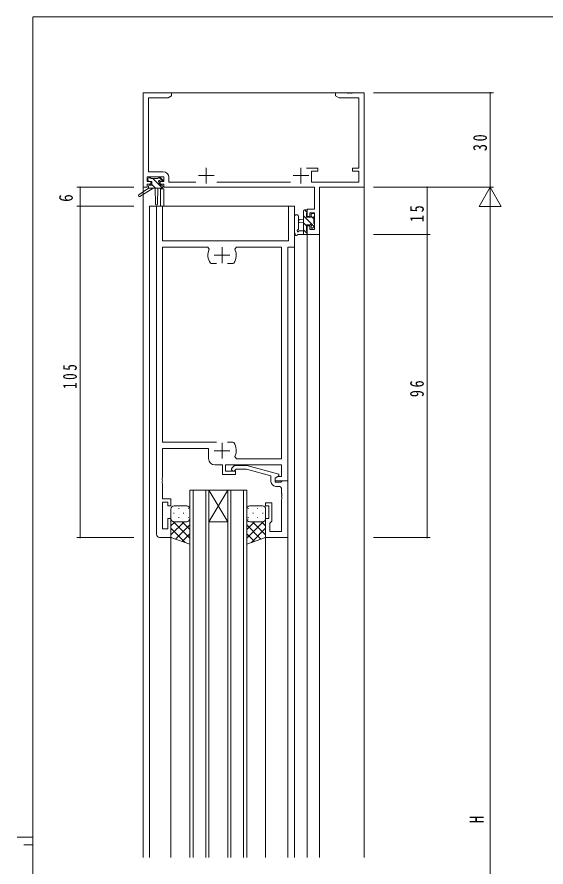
# Model space of a CAD drawing. Units: millimetres on the paper. Extents: x -398 to 398, y -282 to 282.
# Drawn here: x -397.8 to -230.1, y 9.8 to 279.3 of the extents above; entities that cross this region are included whole.
import ezdxf
from ezdxf.enums import TextEntityAlignment as Align

# ---------------------------------------------------------------- set-up
doc = ezdxf.new("R2010")
doc.units = ezdxf.units.MM
for name, color, linetype, lineweight in [('0-1_YKK_ZWAK', 7, 'Continuous', 18), ('0-3_YKK_11', 7, 'Continuous', 18), ('0-4_YKK_12', 2, 'Continuous', 18), ('0-5_YKK_13', 4, 'Continuous', 18), ('0-6_YKK_D', 6, 'Continuous', 18)]:
    doc.layers.add(name, color=color, linetype=linetype, lineweight=lineweight)
doc.styles.add('ＭＳ ゴシック', font='')
doc.styles.get('ＭＳ ゴシック').set_extended_font_data('MS Gothic')

msp = doc.modelspace()

# ---------------------------------------------------------------- linework, layer by layer
at = {"layer": '0-1_YKK_ZWAK'}
for p, q in [((-392.808, -245.7), (-392.808, 279.3)), ((377.192, 279.3), (-392.808, 279.3)), ((-395.608, 16.8), (-392.808, 16.8))]:
    msp.add_line(p, q, dxfattribs=at)
at = {"layer": '0-3_YKK_11'}
for p, q in [((-357.808, 255.3), (-357.808, 225.3)), ((-348.808, 255.3), (-357.808, 255.3)), ((-356.178, 253.67), (-349.899, 253.67)), ((-356.178, 230.23), (-356.178, 253.67)), ((-349.899, 253.67), (-348.808, 254.3)), ((-348.808, 254.3), (-348.808, 255.3)), ((-296.808, 255.3), (-296.808, 254.3)), ((-293.266, 255.3), (-296.808, 255.3)), ((-296.808, 254.3), (-295.717, 253.67)), ((-295.717, 253.67), (-289.438, 253.67)), ((-293.083, 255.18), (-293.266, 255.3)), ((-292.533, 255.18), (-293.083, 255.18)), ((-292.35, 255.3), (-292.533, 255.18)), ((-292.266, 255.3), (-292.35, 255.3)), ((-292.083, 255.18), (-292.266, 255.3)), ((-291.533, 255.18), (-292.083, 255.18)), ((-291.35, 255.3), (-291.533, 255.18)), ((-287.808, 255.3), (-291.35, 255.3)), ((-289.438, 253.67), (-289.438, 231.4)), ((-287.808, 225.3), (-287.808, 255.3)), ((-351.478, 230.23), (-356.178, 230.23)), ((-337.808, 231.5), (-337.808, 226.5)), ((-307.808, 231.5), (-307.808, 226.5)), ((-302.508, 231.4), (-306.058, 231.4)), ((-304.508, 230.4), (-302.508, 230.4)), ((-304.508, 226.93), (-304.508, 230.4)), ((-302.508, 230.4), (-302.508, 231.4)), ((-291.508, 231.4), (-291.508, 230.4)), ((-289.438, 231.4), (-291.508, 231.4)), ((-291.508, 230.4), (-289.438, 230.4)), ((-289.438, 230.4), (-289.438, 226.93)), ((-356.508, 228.6), (-351.308, 228.6)), ((-356.508, 227.1), (-356.508, 228.6)), ((-355.408, 227.1), (-356.508, 227.1)), ((-355.408, 226.3), (-355.408, 227.1)), ((-352.408, 227.1), (-352.408, 226.3)), ((-351.308, 227.1), (-352.408, 227.1)), ((-351.308, 228.6), (-351.308, 227.1)), ((-349.678, 226.93), (-349.678, 228.43)), ((-341.159, 226.93), (-349.678, 226.93)), ((-340.308, 229), (-335.308, 229)), ((-311.159, 226.93), (-334.458, 226.93)), ((-310.308, 229), (-305.308, 229)), ((-289.438, 226.93), (-304.508, 226.93)), ((-357.808, 225.3), (-356.508, 225.3)), ((-356.508, 226.3), (-355.408, 226.3)), ((-356.508, 225.3), (-356.508, 226.3)), ((-352.408, 226.3), (-351.308, 226.3)), ((-351.308, 226.3), (-351.308, 225.3)), ((-351.308, 225.3), (-303.538, 225.3)), ((-303.538, 225.3), (-303.538, 218.4)), ((-301.908, 225.3), (-287.808, 225.3)), ((-301.908, 210.3), (-301.908, 225.3)), ((-353.608, 219.3), (-351.678, 219.3)), ((-353.608, 115.3), (-353.608, 219.3)), ((-351.678, 219.3), (-351.678, 208.3)), ((-311.738, 219.3), (-309.808, 219.3)), ((-311.738, 208.3), (-311.738, 219.3)), ((-309.808, 219.3), (-309.808, 206.3)), ((-305.808, 218.4), (-305.808, 216.1)), ((-303.538, 218.4), (-305.808, 218.4)), ((-305.808, 216.1), (-305.008, 216.1)), ((-305.008, 217.2), (-303.538, 217.2)), ((-305.008, 216.1), (-305.008, 217.2)), ((-303.538, 217.2), (-303.538, 211.93)), ((-305.808, 213.1), (-305.808, 210.3)), ((-305.008, 213.1), (-305.808, 213.1)), ((-305.008, 211.93), (-305.008, 213.1)), ((-305.808, 210.3), (-301.908, 210.3)), ((-303.538, 211.93), (-305.008, 211.93)), ((-351.678, 208.3), (-311.738, 208.3)), ((-351.678, 206.37), (-351.678, 144.5)), ((-337.36, 206.37), (-351.678, 206.37)), ((-336.904, 205.663), (-337.36, 206.37)), ((-332.808, 201.3), (-332.808, 206.3)), ((-328.257, 206.37), (-328.712, 205.663)), ((-313.938, 206.37), (-328.257, 206.37)), ((-313.938, 139.23), (-313.938, 206.37)), ((-312.008, 206.3), (-312.008, 132.3)), ((-309.808, 206.3), (-312.008, 206.3)), ((-335.308, 203.8), (-330.308, 203.8)), ((-336.255, 201.1), (-336.501, 201.229)), ((-334.558, 201.1), (-336.255, 201.1)), ((-329.361, 201.1), (-331.058, 201.1)), ((-329.115, 201.229), (-329.361, 201.1)), ((-351.678, 144.5), (-334.558, 144.5)), ((-332.808, 139.3), (-332.808, 144.3)), ((-331.058, 144.5), (-329.361, 144.5)), ((-331.058, 144.5), (-329.361, 144.5)), ((-329.361, 144.5), (-329.115, 144.371)), ((-351.678, 142.5), (-351.678, 133.258)), ((-337.108, 142.5), (-351.678, 142.5)), ((-337.108, 139.3), (-337.108, 142.5)), ((-335.308, 141.8), (-330.308, 141.8)), ((-328.712, 139.937), (-328.257, 139.23)), ((-328.257, 139.23), (-313.938, 139.23)), ((-332.708, 137.3), (-335.108, 137.3)), ((-332.708, 134.3), (-332.708, 137.3)), ((-331.708, 137.3), (-331.708, 135.3)), ((-313.938, 137.3), (-331.708, 137.3)), ((-331.708, 135.3), (-328.508, 135.3)), ((-329.632, 136.324), (-328.857, 137.1)), ((-328.857, 137.1), (-324.912, 137.1)), ((-328.36, 135.9), (-328.784, 135.476)), ((-328.508, 135.3), (-328.508, 134.3)), ((-325.07, 135.9), (-328.36, 135.9)), ((-317.308, 133.82), (-325.07, 135.9)), ((-324.912, 137.1), (-314.808, 134.393)), ((-313.938, 133.6), (-313.938, 137.3)), ((-351.678, 133.258), (-351.798, 133.075)), ((-351.798, 133.075), (-351.798, 132.525)), ((-351.798, 132.525), (-351.678, 132.342)), ((-351.678, 132.258), (-351.798, 132.075)), ((-351.798, 132.075), (-351.798, 131.525)), ((-351.678, 132.342), (-351.678, 132.258)), ((-328.508, 134.3), (-332.708, 134.3)), ((-317.308, 132), (-317.308, 133.82)), ((-314.808, 133.793), (-316.008, 133.1)), ((-316.008, 133.1), (-315.142, 133.6)), ((-316.008, 133.1), (-316.008, 131.8)), ((-316.008, 132.3), (-316.008, 133.1)), ((-312.008, 132.3), (-316.008, 132.3)), ((-315.142, 133.6), (-313.938, 133.6)), ((-314.808, 134.393), (-314.808, 133.793)), ((-314.008, 132), (-313.708, 132.3)), ((-313.708, 132.3), (-312.008, 132.3)), ((-312.008, 132.3), (-312.008, 114.3)), ((-351.798, 131.525), (-351.678, 131.342)), ((-351.678, 131.342), (-351.678, 126.5)), ((-316.008, 131.8), (-314.208, 131.8)), ((-314.938, 130.5), (-315.808, 130.5)), ((-314.208, 131.8), (-314.008, 132)), ((-313.938, 128.258), (-313.938, 129.5)), ((-313.818, 128.075), (-313.938, 128.258)), ((-313.938, 127.342), (-313.818, 127.525)), ((-313.938, 127.258), (-313.938, 127.342)), ((-313.818, 127.075), (-313.938, 127.258)), ((-313.818, 127.525), (-313.818, 128.075)), ((-313.818, 126.525), (-313.818, 127.075)), ((-351.678, 126.5), (-349.008, 126.5)), ((-351.678, 125.5), (-351.678, 117)), ((-350.008, 125.5), (-351.678, 125.5)), ((-350.008, 124.3), (-350.008, 125.5)), ((-349.008, 124.3), (-350.008, 124.3)), ((-349.008, 126.5), (-349.008, 124.3)), ((-319.008, 125.3), (-317.008, 125.3)), ((-319.008, 124.3), (-319.008, 125.3)), ((-318.008, 124.3), (-319.008, 124.3)), ((-318.008, 120.3), (-318.008, 124.3)), ((-317.008, 125.3), (-317.008, 119.5)), ((-313.938, 126.342), (-313.818, 126.525)), ((-313.938, 116.23), (-313.938, 126.342)), ((-350.008, 120.3), (-349.008, 120.3)), ((-350.008, 117), (-350.008, 120.3)), ((-349.008, 120.3), (-349.008, 114.3)), ((-319.008, 120.3), (-318.008, 120.3)), ((-319.008, 114.3), (-319.008, 120.3)), ((-317.508, 119), (-317.708, 118.8)), ((-317.708, 118.8), (-317.708, 116.23)), ((-317.008, 119.5), (-317.508, 119)), ((-351.678, 117), (-350.008, 117)), ((-317.708, 116.23), (-313.938, 116.23)), ((-349.008, 114.3), (-352.608, 114.3)), ((-312.008, 114.3), (-319.008, 114.3))]:
    msp.add_line(p, q, dxfattribs=at)
for centre, radius, start, end in [((-351.478, 228.43), 1.8, 0.00001, 89.99999), ((-332.808, 203.8), 4.5, 155.54363, 214.84992), ((-332.808, 203.8), 4.5, 325.15008, 24.45637), ((-332.808, 141.8), 4.5, 335.54363, 34.84992), ((-335.108, 139.3), 2, 180.00001, 269.99999), ((-329.208, 135.9), 0.6, 134.99999, 315.00001), ((-315.808, 132), 1.5, 180.00001, 269.99999), ((-314.938, 129.5), 1, 0.00001, 89.99999), ((-352.608, 115.3), 1, 180.00001, 269.99999)]:
    msp.add_arc(centre, radius, start, end, dxfattribs=at)
at = {"layer": '0-4_YKK_12'}
for p, q in [((-287.808, 255.3), (-357.808, 255.3)), ((-357.808, 255.3), (-357.808, 12.8)), ((-287.808, 255.3), (-287.808, 12.8)), ((-351.308, 224.8), (-352.308, 224.8)), ((-352.308, 224.8), (-352.308, 219.3)), ((-351.308, 224.8), (-351.308, 219.3)), ((-355.808, 219.3), (-355.808, 12.8)), ((-355.808, 219.3), (-309.808, 219.3)), ((-309.808, 219.3), (-309.808, 12.8)), ((-305.808, 210.3), (-301.908, 210.3)), ((-305.808, 210.3), (-305.808, 12.8)), ((-301.908, 210.3), (-301.908, 12.8)), ((-343.008, 129.3), (-337.008, 129.3)), ((-343.008, 12.8), (-343.008, 129.3)), ((-342.008, 129.3), (-342.008, 12.8)), ((-338.008, 12.8), (-338.008, 129.3)), ((-331.008, 129.3), (-337.008, 119.3)), ((-337.008, 129.3), (-331.008, 119.3)), ((-337.008, 129.3), (-331.008, 129.3)), ((-337.008, 129.3), (-337.008, 12.8)), ((-331.008, 129.3), (-325.008, 129.3)), ((-331.008, 12.8), (-331.008, 129.3)), ((-330.008, 129.3), (-330.008, 12.8)), ((-326.008, 12.8), (-326.008, 129.3)), ((-325.008, 129.3), (-325.008, 12.8)), ((-337.008, 119.3), (-331.008, 119.3)), ((-349.008, 114.3), (-349.008, 12.8)), ((-319.008, 114.3), (-319.008, 12.8)), ((-312.008, 114.6), (-312.008, 12.8))]:
    msp.add_line(p, q, dxfattribs=at)
at = {"layer": '0-5_YKK_13'}
for p, q in [((-356.308, 227.5), (-356.308, 228)), ((-356.066, 227.206), (-356.303, 227.442)), ((-356.008, 228.3), (-355.508, 228.3)), ((-355.108, 227.2), (-356.008, 227.2)), ((-355.308, 228.1), (-353.208, 228.1)), ((-355.108, 226), (-355.108, 227.2)), ((-352.708, 226.093), (-354.716, 228.1)), ((-353.008, 228.3), (-352.408, 228.3)), ((-352.708, 226.739), (-352.708, 226)), ((-351.678, 227.308), (-352.671, 228.3)), ((-351.908, 227.2), (-352.247, 227.2)), ((-352.196, 228.212), (-351.696, 227.712)), ((-356.108, 225), (-359.175, 222.949)), ((-354.608, 225), (-358.853, 222.443)), ((-356.108, 225.7), (-356.108, 225)), ((-356.106, 225), (-356.108, 225.002)), ((-351.908, 225), (-356.108, 225)), ((-355.808, 226), (-355.108, 226)), ((-353.861, 225), (-355.108, 226.248)), ((-354.008, 225), (-353.906, 219.992)), ((-353.206, 225), (-353.306, 219.992)), ((-352.708, 226), (-351.908, 226)), ((-351.7, 225.084), (-352.616, 226)), ((-351.608, 225.7), (-351.608, 225.3)), ((-309.808, 216.026), (-309.808, 210.864)), ((-308.608, 216.026), (-308.605, 212.065)), ((-307.008, 210.299), (-307.008, 217.899)), ((-303.589, 212.894), (-307.008, 216.314)), ((-306.708, 218.199), (-306.108, 218.199)), ((-305.808, 217.359), (-306.648, 218.199)), ((-306.008, 217.099), (-306.008, 215.799)), ((-306.008, 215.799), (-304.608, 215.799)), ((-305.808, 217.899), (-305.808, 217.299)), ((-304.608, 215.799), (-304.608, 216.699)), ((-303.708, 215.259), (-304.608, 216.159)), ((-304.308, 216.999), (-303.808, 216.999)), ((-303.708, 215.999), (-303.708, 213.899)), ((-303.508, 216.699), (-303.508, 216.199)), ((-307.008, 215.199), (-308.153, 215.097)), ((-307.008, 213.999), (-308.153, 214.1)), ((-306.008, 213.069), (-307.008, 214.069)), ((-306.008, 213.399), (-306.008, 211.399)), ((-305.069, 213.399), (-306.008, 213.399)), ((-304.608, 212.599), (-304.608, 212.938)), ((-303.508, 213.699), (-303.508, 213.099)), ((-306.108, 210.299), (-308.789, 210.299)), ((-308.189, 211.499), (-307.008, 211.499)), ((-305.808, 210.623), (-307.008, 211.823)), ((-305.808, 211.199), (-305.808, 210.599)), ((-303.596, 212.886), (-304.096, 212.386)), ((-344.008, 124.3), (-348.008, 124.3)), ((-324.008, 124.3), (-320.008, 124.3)), ((-349.008, 120.3), (-349.008, 123.3)), ((-348.005, 122.049), (-348.205, 122.049)), ((-346.39, 123.464), (-346.59, 123.464)), ((-344.975, 122.049), (-345.175, 122.049)), ((-343.422, 123.464), (-343.56, 123.464)), ((-343.008, 120.3), (-343.008, 123.3)), ((-325.008, 120.3), (-325.008, 123.3)), ((-324.595, 123.464), (-324.457, 123.464)), ((-323.042, 122.049), (-322.842, 122.049)), ((-321.627, 123.464), (-321.427, 123.464)), ((-320.012, 122.049), (-319.812, 122.049)), ((-319.008, 120.3), (-319.008, 123.3)), ((-349.008, 114.3), (-349.008, 120.3)), ((-349.008, 120.037), (-348.958, 119.987)), ((-347.679, 119.3), (-349.008, 117.971)), ((-344.851, 119.3), (-349.008, 115.143)), ((-348.321, 119.35), (-343.008, 114.037)), ((-344.008, 119.3), (-348.008, 119.3)), ((-348.008, 119.3), (-344.008, 119.3)), ((-346.39, 120.634), (-346.59, 120.634)), ((-345.443, 119.3), (-343.008, 116.866)), ((-343.408, 120.634), (-343.56, 120.634)), ((-343.426, 120.112), (-343.408, 120.094)), ((-343.008, 112.157), (-343.008, 120.3)), ((-325.008, 112.157), (-325.008, 120.3)), ((-319.695, 119.35), (-325.008, 114.037)), ((-322.574, 119.3), (-325.008, 116.866)), ((-324.608, 120.634), (-324.457, 120.634)), ((-324.59, 120.112), (-324.608, 120.094)), ((-324.008, 119.3), (-320.008, 119.3)), ((-320.008, 119.3), (-324.008, 119.3)), ((-323.165, 119.3), (-319.008, 115.143)), ((-321.627, 120.634), (-321.427, 120.634)), ((-320.337, 119.3), (-319.008, 117.971)), ((-319.008, 120.037), (-319.058, 119.987)), ((-319.008, 114.3), (-319.008, 120.3)), ((-349.008, 117.209), (-344.484, 112.684)), ((-343.008, 118.314), (-347.545, 113.777)), ((-325.008, 118.314), (-320.471, 113.777)), ((-319.008, 117.209), (-323.533, 112.684)), ((-349.008, 114.38), (-348.883, 114.255)), ((-343.008, 112.157), (-349.008, 114.3)), ((-343.008, 115.486), (-345.461, 113.033)), ((-325.008, 115.486), (-322.555, 113.033)), ((-325.008, 112.157), (-319.008, 114.3)), ((-319.008, 114.38), (-319.133, 114.255))]:
    msp.add_line(p, q, dxfattribs=at)
for centre, radius, start, end in [((-356.008, 228), 0.3, 90, 180), ((-356.008, 227.5), 0.3, 180, 270), ((-355.508, 228.1), 0.2, 0, 90), ((-353.008, 228.1), 0.2, 90, 180), ((-352.708, 227.2), 0.25, 33.05573, 236.94427), ((-353.008, 226.739), 0.3, 0, 56.94427), ((-352.247, 227.5), 0.3, 213.05573, 270), ((-352.408, 228), 0.3, 45, 90), ((-351.908, 227.5), 0.3, 270, 45), ((-355.808, 225.7), 0.3, 90, 180), ((-351.908, 225.7), 0.3, 0, 90), ((-351.908, 225.3), 0.3, 270, 0), ((-359.008, 222.7), 0.3, 123.76905, 301.06147), ((-353.606, 219.998), 0.3, 181.16963, 358.85539), ((-309.208, 216.026), 0.6, 0.04023, 180.04023), ((-306.708, 217.899), 0.3, 90, 180), ((-306.108, 217.899), 0.3, 0, 90), ((-306.008, 217.299), 0.2, 270, 0), ((-304.308, 216.699), 0.3, 90, 180), ((-303.808, 216.699), 0.3, 0, 90), ((-303.708, 216.199), 0.2, 270, 0), ((-308.108, 214.599), 0.5, 95.09207, 264.90793), ((-305.069, 213.699), 0.3, 270, 326.94427), ((-304.608, 213.399), 0.25, 303.05573, 146.94427), ((-304.308, 212.938), 0.3, 123.05573, 180), ((-303.708, 213.699), 0.2, 0, 90), ((-303.808, 213.099), 0.3, 315, 0), ((-309.508, 210.864), 0.3, 180, 229.47122), ((-309.898, 210.408), 0.3, 349.47122, 49.47122), ((-309.308, 210.299), 0.3, 169.47122, 330), ((-308.789, 209.999), 0.3, 90, 150), ((-308.708, 211.499), 0.3, 109.18976, 330), ((-308.905, 212.065), 0.3, 289.18976, 0.04023), ((-308.189, 211.199), 0.3, 90, 150), ((-306.108, 210.599), 0.3, 270, 0), ((-306.008, 211.199), 0.2, 360, 90), ((-304.308, 212.599), 0.3, 180, 315), ((-348.008, 123.3), 1, 90, 180), ((-344.008, 123.3), 1, 0, 90), ((-324.008, 123.3), 1, 90, 180), ((-320.008, 123.3), 1, 0, 90), ((-348.008, 120.3), 1, 180, 270), ((-348.008, 120.3), 1, 180.0001, 270), ((-344.008, 120.3), 1, 270, 0), ((-324.008, 120.3), 1, 180, 270), ((-320.008, 120.3), 1, 270, 0), ((-320.008, 120.3), 1, 270, 359.9999)]:
    msp.add_arc(centre, radius, start, end, dxfattribs=at)
at = {"layer": '0-6_YKK_D'}
for p, q in [((-284.808, 255.3), (-246.808, 255.3)), ((-247.808, 255.3), (-247.808, 225.3)), ((-360.808, 225.3), (-378.808, 225.3)), ((-377.808, 225.3), (-377.808, 219.3)), ((-284.808, 225.3), (-246.808, 225.3)), ((-284.808, 225.3), (-266.808, 225.3)), ((-284.808, 225.3), (-246.808, 225.3)), ((-267.808, 225.3), (-267.808, 210.3)), ((-247.808, 225.3), (-251.308, 219.238)), ((-247.808, 225.3), (-247.808, 213.176)), ((-247.808, 225.3), (-244.308, 219.238)), ((-360.808, 219.3), (-378.808, 219.3)), ((-360.808, 219.3), (-378.808, 219.3)), ((-377.808, 219.3), (-377.808, 114.3)), ((-251.308, 219.238), (-244.308, 219.238)), ((-247.808, 218.3), (-247.808, -167.7)), ((-284.808, 210.3), (-266.808, 210.3)), ((-284.808, 210.3), (-266.808, 210.3)), ((-267.808, 210.3), (-267.808, 114.3)), ((-360.808, 114.3), (-378.808, 114.3)), ((-284.808, 114.3), (-266.808, 114.3)), ((-397.808, 19.3), (-392.808, 19.3))]:
    msp.add_line(p, q, dxfattribs=at)
for centre, start, end in [((-247.808, 255.3), 90, 270), ((-247.808, 255.3), 270, 90), ((-377.808, 225.3), 90, 270), ((-377.808, 225.3), 270, 90), ((-267.808, 225.3), 90, 270), ((-267.808, 225.3), 270, 90), ((-377.808, 219.3), 90, 270), ((-377.808, 219.3), 90, 270), ((-377.808, 219.3), 270, 90), ((-377.808, 219.3), 270, 90), ((-267.808, 210.3), 90, 270), ((-267.808, 210.3), 90, 270), ((-267.808, 210.3), 270, 90), ((-267.808, 210.3), 270, 90), ((-377.808, 114.3), 90, 270), ((-377.808, 114.3), 270, 90), ((-267.808, 114.3), 90, 270), ((-267.808, 114.3), 270, 90)]:
    msp.add_arc(centre, 0.106, start, end, dxfattribs=at)

# ---------------------------------------------------------------- texts
at = {"layer": '0-6_YKK_D', "color": 7, "style": 'ＭＳ ゴシック', "width": 0.8}
for s, p in [('6', (-378.808, 220.7)), ('H', (-248.608, 23.7))]:
    msp.add_text(s, height=4.399, rotation=90, dxfattribs=at).set_placement(p, align=Align.BOTTOM_LEFT)
at = {"layer": '0-6_YKK_D', "color": 7, "char_height": 4.399, "attachment_point": 7, "rotation": 90, "style": 'ＭＳ ゴシック'}
for s, insert in [('\\T1.37;\\W0.75;30', (-248.808, 236.78)), ('\\T1.37;\\W0.75;15', (-268.808, 214.28)), ('\\T1.38;\\W0.7;105', (-378.808, 161.36)), ('\\T1.37;\\W0.75;96', (-268.808, 158.78))]:
    msp.add_mtext(s, dxfattribs=dict(at, insert=insert))

doc.saveas('drawing.dxf')
